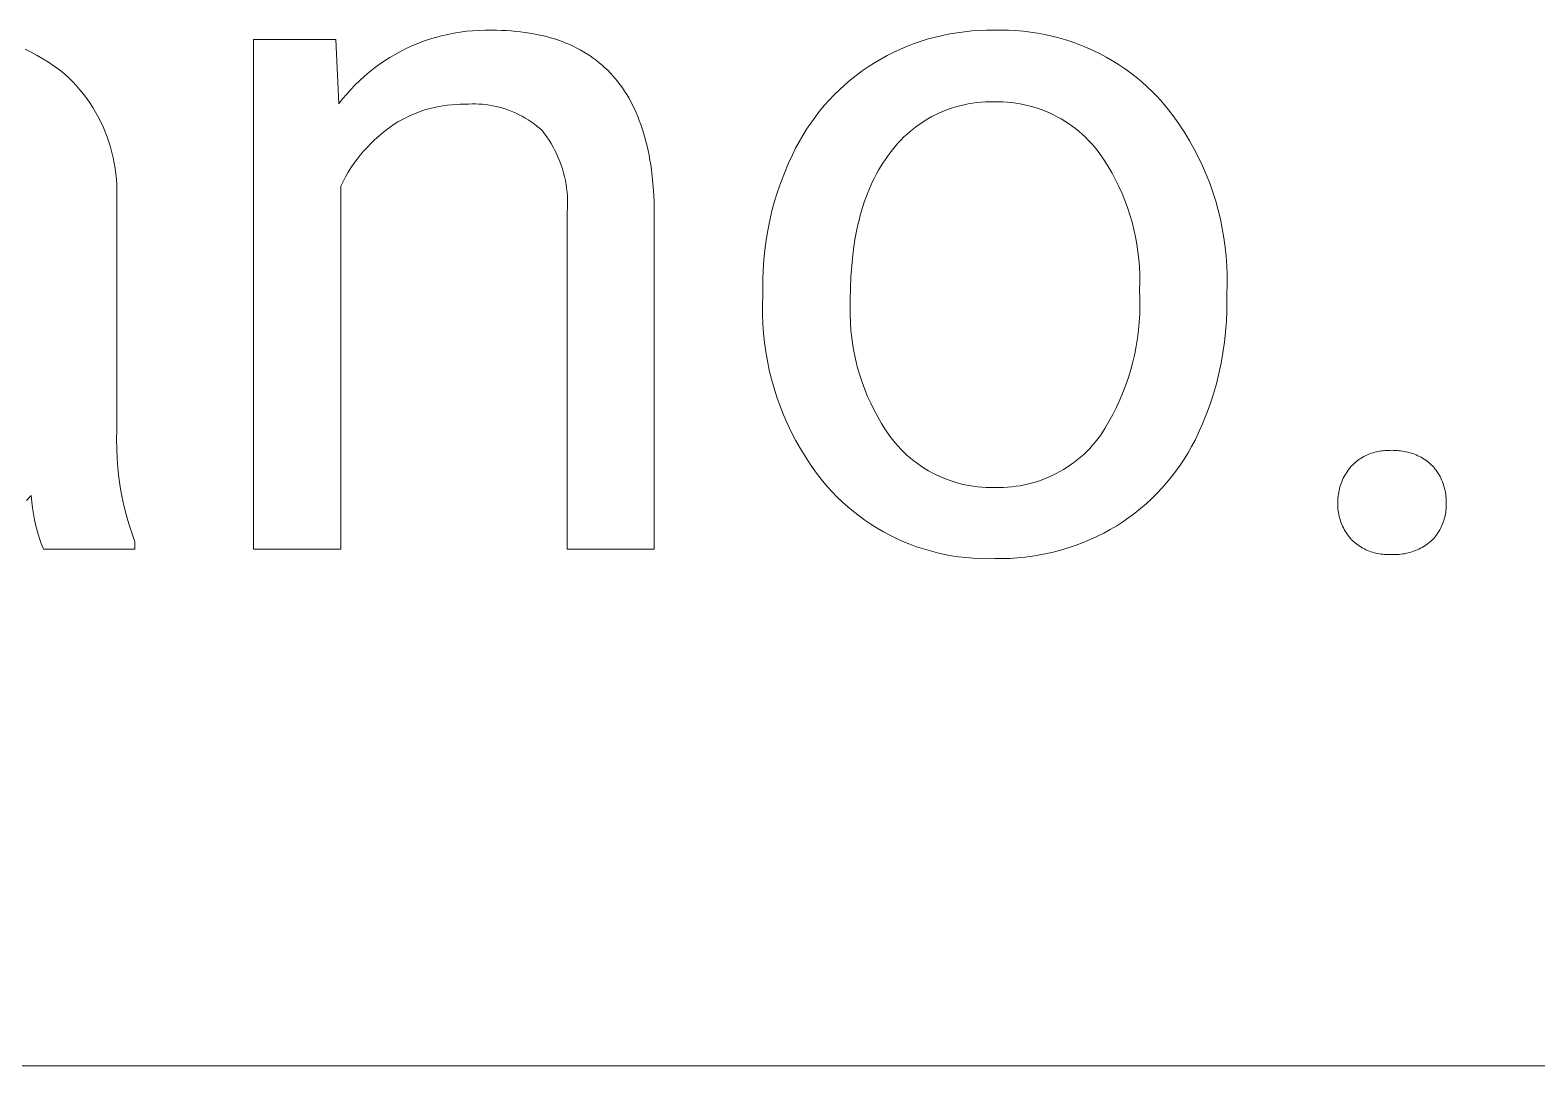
# Model space of a CAD drawing. Header units: millimetres. Extents: x -987 to 2591, y -102 to 2398.
# Drawn here: x 1615.3 to 1689.7, y 98.2 to 149.4 of the extents above; entities that cross this region are included whole.
import ezdxf

# ---------------------------------------------------------------- set-up
doc = ezdxf.new("R2010")
doc.units = ezdxf.units.MM
doc.header["$MEASUREMENT"] = 0
doc.layers.add('Domyślny', color=7, linetype='Continuous', true_color=0x000000)

msp = doc.modelspace()

# ---------------------------------------------------------------- linework, layer by layer
at = {"layer": 'Domyślny', "color": 18, "lineweight": 15, "true_color": 0x000000}
for p, q in [((1626.281, 123.727), (1626.281, 148.901)), ((1626.281, 148.901), (1630.356, 148.901)), ((1630.356, 148.901), (1630.499, 145.732)), ((1634.689, 148.82), (1634.982, 148.921)), ((1634.982, 148.921), (1635.279, 149.012)), ((1635.279, 149.012), (1635.579, 149.092)), ((1635.579, 149.092), (1635.881, 149.163)), ((1635.881, 149.163), (1636.186, 149.223)), ((1636.186, 149.223), (1636.492, 149.273)), ((1636.492, 149.273), (1636.8, 149.312)), ((1636.8, 149.312), (1637.109, 149.341)), ((1637.109, 149.341), (1637.419, 149.36)), ((1637.419, 149.36), (1637.729, 149.368)), ((1637.729, 149.368), (1638.04, 149.365)), ((1638.04, 149.365), (1638.288, 149.363)), ((1638.288, 149.363), (1638.531, 149.356)), ((1638.531, 149.356), (1638.771, 149.345)), ((1638.771, 149.345), (1639.007, 149.33)), ((1639.007, 149.33), (1639.239, 149.31)), ((1639.239, 149.31), (1639.468, 149.286)), ((1639.468, 149.286), (1639.692, 149.258)), ((1639.692, 149.258), (1639.913, 149.225)), ((1639.913, 149.225), (1640.129, 149.187)), ((1640.129, 149.187), (1640.342, 149.145)), ((1640.342, 149.145), (1640.551, 149.099)), ((1640.551, 149.099), (1640.756, 149.049)), ((1640.756, 149.049), (1640.957, 148.994)), ((1640.957, 148.994), (1641.154, 148.934)), ((1641.154, 148.934), (1641.347, 148.871)), ((1641.347, 148.871), (1641.536, 148.802)), ((1659.272, 148.825), (1659.62, 148.933)), ((1659.62, 148.933), (1659.973, 149.029)), ((1659.973, 149.029), (1660.328, 149.113)), ((1660.328, 149.113), (1660.686, 149.185)), ((1660.686, 149.185), (1661.046, 149.245)), ((1661.046, 149.245), (1661.408, 149.293)), ((1661.408, 149.293), (1661.771, 149.329)), ((1661.771, 149.329), (1662.136, 149.353)), ((1662.136, 149.353), (1662.501, 149.365)), ((1662.501, 149.365), (1662.866, 149.364)), ((1662.866, 149.364), (1663.226, 149.371)), ((1663.226, 149.371), (1663.585, 149.366)), ((1663.585, 149.366), (1663.945, 149.349)), ((1663.945, 149.349), (1664.304, 149.32)), ((1664.304, 149.32), (1664.661, 149.278)), ((1664.661, 149.278), (1665.017, 149.224)), ((1665.017, 149.224), (1665.371, 149.158)), ((1665.371, 149.158), (1665.722, 149.081)), ((1665.722, 149.081), (1666.071, 148.991)), ((1666.071, 148.991), (1666.416, 148.89)), ((1666.416, 148.89), (1666.758, 148.777)), ((1615.001, 148.429), (1615.299, 148.282)), ((1615.299, 148.282), (1615.593, 148.125)), ((1615.593, 148.125), (1615.88, 147.958)), ((1633.013, 148.013), (1633.281, 148.171)), ((1633.281, 148.171), (1633.553, 148.32)), ((1633.553, 148.32), (1633.83, 148.459)), ((1633.83, 148.459), (1634.112, 148.589)), ((1634.112, 148.589), (1634.398, 148.71)), ((1634.398, 148.71), (1634.689, 148.82)), ((1641.536, 148.802), (1641.722, 148.73)), ((1641.722, 148.73), (1641.904, 148.653)), ((1641.904, 148.653), (1642.081, 148.571)), ((1642.081, 148.571), (1642.255, 148.486)), ((1642.255, 148.486), (1642.425, 148.396)), ((1642.425, 148.396), (1642.591, 148.301)), ((1642.591, 148.301), (1642.754, 148.202)), ((1642.754, 148.202), (1642.912, 148.099)), ((1657.271, 147.941), (1657.592, 148.116)), ((1657.592, 148.116), (1657.918, 148.28)), ((1657.918, 148.28), (1658.249, 148.433)), ((1658.249, 148.433), (1658.586, 148.575)), ((1658.586, 148.575), (1658.926, 148.706)), ((1658.926, 148.706), (1659.272, 148.825)), ((1666.758, 148.777), (1667.096, 148.652)), ((1667.096, 148.652), (1667.429, 148.516)), ((1667.429, 148.516), (1667.757, 148.369)), ((1667.757, 148.369), (1668.081, 148.211)), ((1668.081, 148.211), (1668.398, 148.042)), ((1615.88, 147.958), (1616.162, 147.782)), ((1616.162, 147.782), (1616.438, 147.596)), ((1616.438, 147.596), (1616.708, 147.402)), ((1616.708, 147.402), (1616.971, 147.198)), ((1632.002, 147.294), (1632.246, 147.486)), ((1632.246, 147.486), (1632.495, 147.671)), ((1632.495, 147.671), (1632.751, 147.846)), ((1632.751, 147.846), (1633.013, 148.013)), ((1642.912, 148.099), (1643.067, 147.991)), ((1643.067, 147.991), (1643.217, 147.879)), ((1643.217, 147.879), (1643.364, 147.762)), ((1643.364, 147.762), (1643.507, 147.641)), ((1643.507, 147.641), (1643.646, 147.516)), ((1643.646, 147.516), (1643.781, 147.386)), ((1643.781, 147.386), (1643.913, 147.252)), ((1656.351, 147.353), (1656.651, 147.56)), ((1656.651, 147.56), (1656.957, 147.756)), ((1656.957, 147.756), (1657.271, 147.941)), ((1668.398, 148.042), (1668.71, 147.862)), ((1668.71, 147.862), (1669.016, 147.672)), ((1669.016, 147.672), (1669.315, 147.472)), ((1669.315, 147.472), (1669.607, 147.261)), ((1616.971, 147.198), (1617.167, 147.014)), ((1617.167, 147.014), (1617.357, 146.823)), ((1617.357, 146.823), (1617.54, 146.625)), ((1617.54, 146.625), (1617.716, 146.421)), ((1631.097, 146.445), (1631.313, 146.668)), ((1631.313, 146.668), (1631.535, 146.884)), ((1631.535, 146.884), (1631.765, 147.093)), ((1631.765, 147.093), (1632.002, 147.294)), ((1643.913, 147.252), (1644.04, 147.114)), ((1644.04, 147.114), (1644.164, 146.971)), ((1644.164, 146.971), (1644.283, 146.823)), ((1644.283, 146.823), (1644.399, 146.672)), ((1644.399, 146.672), (1644.511, 146.515)), ((1655.231, 146.429), (1655.499, 146.674)), ((1655.499, 146.674), (1655.775, 146.91)), ((1655.775, 146.91), (1656.06, 147.137)), ((1656.06, 147.137), (1656.351, 147.353)), ((1669.607, 147.261), (1669.891, 147.041)), ((1669.891, 147.041), (1670.168, 146.811)), ((1670.168, 146.811), (1670.437, 146.572)), ((1617.716, 146.421), (1617.885, 146.212)), ((1617.885, 146.212), (1618.047, 145.996)), ((1618.047, 145.996), (1618.201, 145.775)), ((1630.499, 145.732), (1630.69, 145.976)), ((1630.69, 145.976), (1630.89, 146.214)), ((1630.89, 146.214), (1631.097, 146.445)), ((1644.511, 146.515), (1644.619, 146.355)), ((1644.619, 146.355), (1644.724, 146.19)), ((1644.724, 146.19), (1644.824, 146.021)), ((1644.824, 146.021), (1644.92, 145.847)), ((1654.479, 145.64), (1654.72, 145.911)), ((1654.72, 145.911), (1654.971, 146.174)), ((1654.971, 146.174), (1655.231, 146.429)), ((1670.437, 146.572), (1670.698, 146.324)), ((1670.698, 146.324), (1670.95, 146.067)), ((1670.95, 146.067), (1671.193, 145.802)), ((1618.201, 145.775), (1618.347, 145.549)), ((1618.347, 145.549), (1618.486, 145.319)), ((1618.486, 145.319), (1618.617, 145.083)), ((1633.998, 145.137), (1633.803, 145.042)), ((1634.196, 145.224), (1633.998, 145.137)), ((1634.397, 145.304), (1634.196, 145.224)), ((1634.601, 145.377), (1634.397, 145.304)), ((1634.807, 145.444), (1634.601, 145.377)), ((1635.015, 145.503), (1634.807, 145.444)), ((1635.226, 145.554), (1635.015, 145.503)), ((1635.438, 145.599), (1635.226, 145.554)), ((1635.651, 145.635), (1635.438, 145.599)), ((1635.865, 145.665), (1635.651, 145.635)), ((1636.081, 145.687), (1635.865, 145.665)), ((1636.297, 145.701), (1636.081, 145.687)), ((1636.513, 145.708), (1636.297, 145.701)), ((1636.729, 145.708), (1636.513, 145.708)), ((1636.902, 145.72), (1636.729, 145.708)), ((1637.074, 145.726), (1636.902, 145.72)), ((1637.247, 145.726), (1637.074, 145.726)), ((1637.42, 145.72), (1637.247, 145.726)), ((1637.592, 145.708), (1637.42, 145.72)), ((1637.764, 145.691), (1637.592, 145.708)), ((1637.935, 145.667), (1637.764, 145.691)), ((1638.105, 145.637), (1637.935, 145.667)), ((1638.274, 145.602), (1638.105, 145.637)), ((1638.442, 145.56), (1638.274, 145.602)), ((1638.608, 145.513), (1638.442, 145.56)), ((1638.773, 145.46), (1638.608, 145.513)), ((1638.935, 145.402), (1638.773, 145.46)), ((1639.095, 145.338), (1638.935, 145.402)), ((1639.253, 145.268), (1639.095, 145.338)), ((1639.409, 145.193), (1639.253, 145.268)), ((1639.562, 145.113), (1639.409, 145.193)), ((1644.92, 145.847), (1645.013, 145.669)), ((1645.013, 145.669), (1645.102, 145.486)), ((1645.102, 145.486), (1645.187, 145.299)), ((1645.187, 145.299), (1645.268, 145.108)), ((1654.024, 145.073), (1654.246, 145.36)), ((1654.246, 145.36), (1654.479, 145.64)), ((1659.979, 145.193), (1659.789, 145.096)), ((1660.172, 145.284), (1659.979, 145.193)), ((1660.367, 145.368), (1660.172, 145.284)), ((1660.566, 145.446), (1660.367, 145.368)), ((1660.767, 145.516), (1660.566, 145.446)), ((1660.971, 145.58), (1660.767, 145.516)), ((1661.176, 145.636), (1660.971, 145.58)), ((1661.384, 145.685), (1661.176, 145.636)), ((1661.593, 145.727), (1661.384, 145.685)), ((1661.803, 145.762), (1661.593, 145.727)), ((1662.014, 145.789), (1661.803, 145.762)), ((1662.227, 145.81), (1662.014, 145.789)), ((1662.439, 145.822), (1662.227, 145.81)), ((1662.653, 145.828), (1662.439, 145.822)), ((1662.866, 145.826), (1662.653, 145.828)), ((1663.082, 145.828), (1662.866, 145.826)), ((1663.298, 145.823), (1663.082, 145.828)), ((1663.514, 145.811), (1663.298, 145.823)), ((1663.73, 145.791), (1663.514, 145.811)), ((1663.944, 145.764), (1663.73, 145.791)), ((1664.158, 145.729), (1663.944, 145.764)), ((1664.37, 145.687), (1664.158, 145.729)), ((1664.581, 145.637), (1664.37, 145.687)), ((1664.789, 145.581), (1664.581, 145.637)), ((1664.996, 145.517), (1664.789, 145.581)), ((1665.201, 145.446), (1664.996, 145.517)), ((1665.402, 145.368), (1665.201, 145.446)), ((1665.601, 145.283), (1665.402, 145.368)), ((1665.797, 145.191), (1665.601, 145.283)), ((1665.99, 145.092), (1665.797, 145.191)), ((1671.193, 145.802), (1671.486, 145.44)), ((1671.486, 145.44), (1671.765, 145.069)), ((1618.617, 145.083), (1618.739, 144.843)), ((1618.739, 144.843), (1618.853, 144.599)), ((1618.853, 144.599), (1618.959, 144.351)), ((1632.852, 144.446), (1632.65, 144.286)), ((1633.06, 144.6), (1632.852, 144.446)), ((1633.24, 144.72), (1633.06, 144.6)), ((1633.424, 144.834), (1633.24, 144.72)), ((1633.612, 144.941), (1633.424, 144.834)), ((1633.803, 145.042), (1633.612, 144.941)), ((1639.712, 145.027), (1639.562, 145.113)), ((1639.859, 144.936), (1639.712, 145.027)), ((1640.003, 144.84), (1639.859, 144.936)), ((1640.143, 144.74), (1640.003, 144.84)), ((1640.28, 144.634), (1640.143, 144.74)), ((1640.413, 144.524), (1640.28, 144.634)), ((1640.542, 144.409), (1640.413, 144.524)), ((1640.662, 144.254), (1640.542, 144.409)), ((1645.268, 145.108), (1645.345, 144.912)), ((1645.345, 144.912), (1645.419, 144.712)), ((1645.419, 144.712), (1645.488, 144.508)), ((1645.488, 144.508), (1645.554, 144.299)), ((1653.417, 144.167), (1653.609, 144.476)), ((1653.609, 144.476), (1653.811, 144.778)), ((1653.811, 144.778), (1654.024, 145.073)), ((1658.898, 144.513), (1658.733, 144.378)), ((1659.068, 144.642), (1658.898, 144.513)), ((1659.242, 144.764), (1659.068, 144.642)), ((1659.421, 144.881), (1659.242, 144.764)), ((1659.603, 144.991), (1659.421, 144.881)), ((1659.789, 145.096), (1659.603, 144.991)), ((1666.179, 144.987), (1665.99, 145.092)), ((1666.364, 144.876), (1666.179, 144.987)), ((1666.546, 144.758), (1666.364, 144.876)), ((1666.723, 144.634), (1666.546, 144.758)), ((1666.896, 144.504), (1666.723, 144.634)), ((1667.064, 144.367), (1666.896, 144.504)), ((1671.765, 145.069), (1672.032, 144.689)), ((1672.032, 144.689), (1672.286, 144.3)), ((1618.959, 144.351), (1619.056, 144.1)), ((1619.056, 144.1), (1619.145, 143.846)), ((1619.145, 143.846), (1619.224, 143.588)), ((1632.077, 143.766), (1631.898, 143.58)), ((1632.262, 143.946), (1632.077, 143.766)), ((1632.453, 144.119), (1632.262, 143.946)), ((1632.65, 144.286), (1632.453, 144.119)), ((1640.777, 144.095), (1640.662, 144.254)), ((1640.886, 143.932), (1640.777, 144.095)), ((1640.989, 143.765), (1640.886, 143.932)), ((1641.087, 143.595), (1640.989, 143.765)), ((1645.554, 144.299), (1645.616, 144.086)), ((1645.616, 144.086), (1645.674, 143.868)), ((1645.674, 143.868), (1645.728, 143.646)), ((1645.728, 143.646), (1645.778, 143.419)), ((1653.065, 143.531), (1653.236, 143.852)), ((1653.236, 143.852), (1653.417, 144.167)), ((1658.121, 143.785), (1657.981, 143.624)), ((1658.266, 143.941), (1658.121, 143.785)), ((1658.417, 144.092), (1658.266, 143.941)), ((1658.572, 144.238), (1658.417, 144.092)), ((1658.733, 144.378), (1658.572, 144.238)), ((1667.227, 144.226), (1667.064, 144.367)), ((1667.385, 144.078), (1667.227, 144.226)), ((1667.539, 143.925), (1667.385, 144.078)), ((1667.686, 143.768), (1667.539, 143.925)), ((1667.829, 143.605), (1667.686, 143.768)), ((1672.286, 144.3), (1672.526, 143.902)), ((1672.526, 143.902), (1672.753, 143.496)), ((1619.224, 143.588), (1619.295, 143.329)), ((1619.295, 143.329), (1619.357, 143.066)), ((1619.357, 143.066), (1619.409, 142.802)), ((1631.4, 142.988), (1631.247, 142.78)), ((1631.559, 143.191), (1631.4, 142.988)), ((1631.725, 143.389), (1631.559, 143.191)), ((1631.898, 143.58), (1631.725, 143.389)), ((1641.179, 143.422), (1641.087, 143.595)), ((1641.265, 143.246), (1641.179, 143.422)), ((1641.344, 143.067), (1641.265, 143.246)), ((1641.418, 142.885), (1641.344, 143.067)), ((1645.778, 143.419), (1645.825, 143.189)), ((1645.825, 143.189), (1645.867, 142.953)), ((1645.867, 142.953), (1645.906, 142.714)), ((1652.7, 142.758), (1652.906, 143.205)), ((1652.906, 143.205), (1653.065, 143.531)), ((1657.483, 142.964), (1657.371, 142.796)), ((1657.599, 143.128), (1657.483, 142.964)), ((1657.719, 143.288), (1657.599, 143.128)), ((1657.847, 143.458), (1657.719, 143.288)), ((1657.981, 143.624), (1657.847, 143.458)), ((1667.965, 143.437), (1667.829, 143.605)), ((1668.096, 143.264), (1667.965, 143.437)), ((1668.307, 142.954), (1668.096, 143.264)), ((1668.506, 142.636), (1668.307, 142.954)), ((1672.753, 143.496), (1672.966, 143.083)), ((1672.966, 143.083), (1673.165, 142.663)), ((1619.409, 142.802), (1619.453, 142.536)), ((1619.453, 142.536), (1619.487, 142.269)), ((1619.487, 142.269), (1619.512, 142.001)), ((1630.963, 142.349), (1630.833, 142.126)), ((1631.102, 142.567), (1630.963, 142.349)), ((1631.247, 142.78), (1631.102, 142.567)), ((1641.485, 142.701), (1641.418, 142.885)), ((1641.546, 142.514), (1641.485, 142.701)), ((1641.601, 142.326), (1641.546, 142.514)), ((1641.648, 142.136), (1641.601, 142.326)), ((1645.906, 142.714), (1645.941, 142.469)), ((1645.941, 142.469), (1645.999, 141.968)), ((1652.333, 141.847), (1652.509, 142.306)), ((1652.509, 142.306), (1652.7, 142.758)), ((1657.056, 142.265), (1656.959, 142.08)), ((1657.157, 142.447), (1657.056, 142.265)), ((1657.262, 142.624), (1657.157, 142.447)), ((1657.371, 142.796), (1657.262, 142.624)), ((1668.695, 142.312), (1668.506, 142.636)), ((1668.872, 141.982), (1668.695, 142.312)), ((1673.165, 142.663), (1673.349, 142.237)), ((1673.349, 142.237), (1673.519, 141.804)), ((1619.512, 142.001), (1619.528, 141.732)), ((1619.528, 141.732), (1619.535, 141.463)), ((1619.535, 141.463), (1619.532, 141.194)), ((1630.709, 141.9), (1630.594, 141.669)), ((1630.594, 141.669), (1630.594, 123.727)), ((1630.833, 142.126), (1630.709, 141.9)), ((1641.69, 141.944), (1641.648, 142.136)), ((1641.725, 141.751), (1641.69, 141.944)), ((1641.753, 141.557), (1641.725, 141.751)), ((1641.774, 141.362), (1641.753, 141.557)), ((1645.999, 141.968), (1646.042, 141.449)), ((1646.042, 141.449), (1646.07, 140.913)), ((1652.172, 141.382), (1652.333, 141.847)), ((1656.69, 141.497), (1656.608, 141.294)), ((1656.776, 141.695), (1656.69, 141.497)), ((1656.866, 141.89), (1656.776, 141.695)), ((1656.959, 142.08), (1656.866, 141.89)), ((1669.038, 141.645), (1668.872, 141.982)), ((1669.191, 141.303), (1669.038, 141.645)), ((1673.519, 141.804), (1673.674, 141.366)), ((1619.532, 141.194), (1619.532, 129.614)), ((1641.789, 141.166), (1641.774, 141.362)), ((1641.797, 140.97), (1641.789, 141.166)), ((1641.793, 140.578), (1641.798, 140.774)), ((1641.798, 140.774), (1641.797, 140.97)), ((1646.07, 140.913), (1646.082, 140.358)), ((1651.898, 140.439), (1652.027, 140.913)), ((1652.027, 140.913), (1652.172, 141.382)), ((1656.456, 140.875), (1656.385, 140.659)), ((1656.53, 141.087), (1656.456, 140.875)), ((1656.608, 141.294), (1656.53, 141.087)), ((1669.333, 140.956), (1669.191, 141.303)), ((1669.463, 140.604), (1669.333, 140.956)), ((1673.674, 141.366), (1673.814, 140.923)), ((1673.814, 140.923), (1673.939, 140.475)), ((1641.781, 140.382), (1641.793, 140.578)), ((1641.781, 123.727), (1641.781, 140.382)), ((1646.082, 140.358), (1646.082, 123.727)), ((1651.686, 139.479), (1651.784, 139.96)), ((1651.784, 139.96), (1651.898, 140.439)), ((1656.196, 139.985), (1656.14, 139.752)), ((1656.255, 140.214), (1656.196, 139.985)), ((1656.318, 140.439), (1656.255, 140.214)), ((1656.385, 140.659), (1656.318, 140.439)), ((1669.58, 140.247), (1669.463, 140.604)), ((1669.685, 139.887), (1669.58, 140.247)), ((1673.939, 140.475), (1674.048, 140.024)), ((1674.048, 140.024), (1674.142, 139.568)), ((1651.605, 138.994), (1651.686, 139.479)), ((1656.041, 139.273), (1655.997, 139.027)), ((1656.089, 139.515), (1656.041, 139.273)), ((1656.14, 139.752), (1656.089, 139.515)), ((1669.777, 139.524), (1669.685, 139.887)), ((1669.856, 139.157), (1669.777, 139.524)), ((1674.142, 139.568), (1674.221, 139.11)), ((1651.49, 138.018), (1651.539, 138.507)), ((1651.539, 138.507), (1651.605, 138.994)), ((1655.957, 138.776), (1655.888, 138.262)), ((1655.997, 139.027), (1655.957, 138.776)), ((1669.923, 138.788), (1669.856, 139.157)), ((1669.976, 138.417), (1669.923, 138.788)), ((1674.221, 139.11), (1674.284, 138.65)), ((1674.284, 138.65), (1674.331, 138.188)), ((1651.457, 137.528), (1651.49, 138.018)), ((1655.834, 137.731), (1655.796, 137.182)), ((1655.888, 138.262), (1655.834, 137.731)), ((1670.017, 138.044), (1669.976, 138.417)), ((1670.045, 137.67), (1670.017, 138.044)), ((1674.331, 138.188), (1674.363, 137.724)), ((1674.363, 137.724), (1674.378, 137.26)), ((1651.44, 136.545), (1651.441, 137.036)), ((1651.441, 137.036), (1651.457, 137.528)), ((1655.796, 137.182), (1655.773, 136.616)), ((1670.06, 137.295), (1670.045, 137.67)), ((1670.061, 136.92), (1670.06, 137.295)), ((1674.378, 137.26), (1674.378, 136.795)), ((1651.426, 135.785), (1651.44, 136.247)), ((1651.44, 136.247), (1651.44, 136.545)), ((1655.773, 136.616), (1655.765, 136.033)), ((1670.05, 136.545), (1670.061, 136.92)), ((1670.068, 136.146), (1670.05, 136.545)), ((1674.378, 136.795), (1674.362, 136.33)), ((1674.362, 136.33), (1674.362, 136.033)), ((1651.428, 135.322), (1651.426, 135.785)), ((1655.765, 136.033), (1655.753, 135.658)), ((1655.753, 135.658), (1655.755, 135.283)), ((1670.063, 135.348), (1670.072, 135.747)), ((1670.072, 135.747), (1670.068, 136.146)), ((1674.361, 135.51), (1674.342, 134.988)), ((1674.362, 136.033), (1674.361, 135.51)), ((1651.445, 134.859), (1651.428, 135.322)), ((1651.478, 134.398), (1651.445, 134.859)), ((1655.755, 135.283), (1655.769, 134.908)), ((1655.769, 134.908), (1655.797, 134.534)), ((1670.004, 134.553), (1670.04, 134.95)), ((1670.04, 134.95), (1670.063, 135.348)), ((1674.342, 134.988), (1674.304, 134.467)), ((1651.527, 133.938), (1651.478, 134.398)), ((1655.797, 134.534), (1655.838, 134.161)), ((1655.838, 134.161), (1655.891, 133.789)), ((1669.89, 133.763), (1669.954, 134.157)), ((1669.954, 134.157), (1670.004, 134.553)), ((1674.304, 134.467), (1674.249, 133.947)), ((1651.591, 133.479), (1651.527, 133.938)), ((1651.671, 133.024), (1651.591, 133.479)), ((1655.891, 133.789), (1655.958, 133.42)), ((1655.958, 133.42), (1656.037, 133.054)), ((1669.723, 132.982), (1669.813, 133.371)), ((1669.813, 133.371), (1669.89, 133.763)), ((1674.175, 133.43), (1674.084, 132.915)), ((1674.249, 133.947), (1674.175, 133.43)), ((1651.766, 132.571), (1651.671, 133.024)), ((1651.876, 132.121), (1651.766, 132.571)), ((1656.037, 133.054), (1656.129, 132.69)), ((1656.129, 132.69), (1656.234, 132.33)), ((1669.503, 132.215), (1669.62, 132.597)), ((1669.62, 132.597), (1669.723, 132.982)), ((1674.084, 132.915), (1673.975, 132.404)), ((1652.001, 131.676), (1651.876, 132.121)), ((1656.234, 132.33), (1656.351, 131.974)), ((1656.351, 131.974), (1656.481, 131.622)), ((1669.232, 131.465), (1669.374, 131.838)), ((1669.374, 131.838), (1669.503, 132.215)), ((1673.848, 131.897), (1673.704, 131.395)), ((1673.975, 132.404), (1673.848, 131.897)), ((1652.142, 131.235), (1652.001, 131.676)), ((1652.297, 130.799), (1652.142, 131.235)), ((1656.481, 131.622), (1656.623, 131.274)), ((1656.623, 131.274), (1656.776, 130.932)), ((1668.91, 130.735), (1669.077, 131.097)), ((1669.077, 131.097), (1669.232, 131.465)), ((1673.704, 131.395), (1673.543, 130.898)), ((1652.468, 130.369), (1652.297, 130.799)), ((1652.652, 129.945), (1652.468, 130.369)), ((1656.776, 130.932), (1656.942, 130.596)), ((1656.942, 130.596), (1657.119, 130.265)), ((1657.119, 130.265), (1657.308, 129.941)), ((1668.538, 130.028), (1668.73, 130.378)), ((1668.73, 130.378), (1668.91, 130.735)), ((1673.364, 130.407), (1673.169, 129.922)), ((1673.543, 130.898), (1673.364, 130.407)), ((1619.532, 129.614), (1619.523, 129.145)), ((1652.851, 129.527), (1652.652, 129.945)), ((1653.064, 129.116), (1652.851, 129.527)), ((1657.308, 129.941), (1657.508, 129.623)), ((1657.508, 129.623), (1657.719, 129.313)), ((1668.12, 129.349), (1668.335, 129.685)), ((1668.335, 129.685), (1668.538, 130.028)), ((1673.169, 129.922), (1672.957, 129.444)), ((1619.523, 129.145), (1619.529, 128.676)), ((1653.291, 128.713), (1653.064, 129.116)), ((1657.719, 129.313), (1657.849, 129.142)), ((1657.849, 129.142), (1657.984, 128.976)), ((1657.984, 128.976), (1658.126, 128.814)), ((1658.126, 128.814), (1658.272, 128.657)), ((1667.59, 128.705), (1667.731, 128.86)), ((1667.731, 128.86), (1667.866, 129.018)), ((1667.866, 129.018), (1667.996, 129.182)), ((1667.996, 129.182), (1668.12, 129.349)), ((1672.628, 128.797), (1672.448, 128.482)), ((1672.798, 129.118), (1672.628, 128.797)), ((1672.957, 129.444), (1672.798, 129.118)), ((1619.529, 128.676), (1619.55, 128.208)), ((1619.55, 128.208), (1619.587, 127.741)), ((1653.531, 128.317), (1653.291, 128.713)), ((1653.784, 127.93), (1653.531, 128.317)), ((1658.272, 128.657), (1658.425, 128.505)), ((1658.425, 128.505), (1658.582, 128.359)), ((1658.582, 128.359), (1658.744, 128.218)), ((1658.744, 128.218), (1658.911, 128.083)), ((1658.911, 128.083), (1659.083, 127.954)), ((1666.814, 128.011), (1666.978, 128.139)), ((1666.978, 128.139), (1667.138, 128.273)), ((1667.138, 128.273), (1667.294, 128.412)), ((1667.294, 128.412), (1667.444, 128.556)), ((1667.444, 128.556), (1667.59, 128.705)), ((1672.257, 128.173), (1672.056, 127.871)), ((1672.448, 128.482), (1672.257, 128.173)), ((1680.711, 128.012), (1680.776, 128.065)), ((1680.776, 128.065), (1680.842, 128.116)), ((1680.842, 128.116), (1680.911, 128.165)), ((1680.911, 128.165), (1680.981, 128.211)), ((1680.981, 128.211), (1681.053, 128.255)), ((1681.053, 128.255), (1681.126, 128.297)), ((1681.126, 128.297), (1681.2, 128.335)), ((1681.2, 128.335), (1681.276, 128.372)), ((1681.276, 128.372), (1681.353, 128.406)), ((1681.353, 128.406), (1681.431, 128.437)), ((1681.431, 128.437), (1681.51, 128.465)), ((1681.51, 128.465), (1681.59, 128.491)), ((1681.59, 128.491), (1681.671, 128.514)), ((1681.671, 128.514), (1681.753, 128.534)), ((1681.753, 128.534), (1681.835, 128.552)), ((1681.835, 128.552), (1681.918, 128.567)), ((1681.918, 128.567), (1682.001, 128.579)), ((1682.001, 128.579), (1682.085, 128.588)), ((1682.085, 128.588), (1682.168, 128.594)), ((1682.168, 128.594), (1682.252, 128.597)), ((1682.252, 128.597), (1682.336, 128.598)), ((1682.336, 128.598), (1682.42, 128.595)), ((1682.42, 128.595), (1682.504, 128.59)), ((1682.504, 128.59), (1682.593, 128.595)), ((1682.593, 128.595), (1682.682, 128.596)), ((1682.682, 128.596), (1682.771, 128.595)), ((1682.771, 128.595), (1682.86, 128.59)), ((1682.86, 128.59), (1682.949, 128.583)), ((1682.949, 128.583), (1683.037, 128.572)), ((1683.037, 128.572), (1683.125, 128.559)), ((1683.125, 128.559), (1683.213, 128.542)), ((1683.213, 128.542), (1683.3, 128.523)), ((1683.3, 128.523), (1683.386, 128.5)), ((1683.386, 128.5), (1683.471, 128.475)), ((1683.471, 128.475), (1683.556, 128.447)), ((1683.556, 128.447), (1683.639, 128.416)), ((1683.639, 128.416), (1683.721, 128.382)), ((1683.721, 128.382), (1683.803, 128.346)), ((1683.803, 128.346), (1683.883, 128.307)), ((1683.883, 128.307), (1683.961, 128.265)), ((1683.961, 128.265), (1684.038, 128.22)), ((1684.038, 128.22), (1684.114, 128.173)), ((1684.114, 128.173), (1684.188, 128.124)), ((1684.188, 128.124), (1684.26, 128.071)), ((1684.26, 128.071), (1684.33, 128.017)), ((1684.33, 128.017), (1684.399, 127.96)), ((1619.587, 127.741), (1619.639, 127.275)), ((1619.639, 127.275), (1619.706, 126.811)), ((1654.051, 127.552), (1653.784, 127.93)), ((1654.33, 127.183), (1654.051, 127.552)), ((1659.083, 127.954), (1659.259, 127.831)), ((1659.259, 127.831), (1659.439, 127.714)), ((1659.439, 127.714), (1659.623, 127.604)), ((1659.623, 127.604), (1659.811, 127.5)), ((1659.811, 127.5), (1660.002, 127.402)), ((1660.002, 127.402), (1660.197, 127.311)), ((1660.197, 127.311), (1660.394, 127.227)), ((1665.362, 127.199), (1665.555, 127.279)), ((1665.555, 127.279), (1665.745, 127.365)), ((1665.745, 127.365), (1665.932, 127.457)), ((1665.932, 127.457), (1666.116, 127.556)), ((1666.116, 127.556), (1666.296, 127.661)), ((1666.296, 127.661), (1666.472, 127.772)), ((1666.472, 127.772), (1666.645, 127.889)), ((1666.645, 127.889), (1666.814, 128.011)), ((1671.623, 127.288), (1671.393, 127.008)), ((1671.845, 127.576), (1671.623, 127.288)), ((1672.056, 127.871), (1671.845, 127.576)), ((1680.119, 127.229), (1680.16, 127.311)), ((1680.16, 127.311), (1680.205, 127.392)), ((1680.205, 127.392), (1680.252, 127.471)), ((1680.252, 127.471), (1680.302, 127.548)), ((1680.302, 127.548), (1680.354, 127.624)), ((1680.354, 127.624), (1680.409, 127.698)), ((1680.409, 127.698), (1680.467, 127.77)), ((1680.467, 127.77), (1680.527, 127.84)), ((1680.527, 127.84), (1680.586, 127.899)), ((1680.586, 127.899), (1680.647, 127.957)), ((1680.647, 127.957), (1680.711, 128.012)), ((1684.399, 127.96), (1684.465, 127.901)), ((1684.465, 127.901), (1684.53, 127.84)), ((1684.53, 127.84), (1684.59, 127.77)), ((1684.59, 127.77), (1684.647, 127.698)), ((1684.647, 127.698), (1684.702, 127.624)), ((1684.702, 127.624), (1684.755, 127.549)), ((1684.755, 127.549), (1684.804, 127.471)), ((1684.804, 127.471), (1684.851, 127.392)), ((1684.851, 127.392), (1684.896, 127.312)), ((1684.896, 127.312), (1684.937, 127.229)), ((1619.706, 126.811), (1619.789, 126.35)), ((1654.621, 126.823), (1654.33, 127.183)), ((1654.863, 126.558), (1654.621, 126.823)), ((1655.114, 126.302), (1654.863, 126.558)), ((1660.394, 127.227), (1660.595, 127.15)), ((1660.595, 127.15), (1660.798, 127.079)), ((1660.798, 127.079), (1661.003, 127.016)), ((1661.003, 127.016), (1661.211, 126.96)), ((1661.211, 126.96), (1661.42, 126.911)), ((1661.42, 126.911), (1661.63, 126.87)), ((1661.63, 126.87), (1661.842, 126.836)), ((1661.842, 126.836), (1662.056, 126.809)), ((1662.056, 126.809), (1662.269, 126.789)), ((1662.269, 126.789), (1662.484, 126.777)), ((1662.484, 126.777), (1662.699, 126.773)), ((1662.699, 126.773), (1662.913, 126.776)), ((1662.913, 126.776), (1663.122, 126.773)), ((1663.122, 126.773), (1663.33, 126.777)), ((1663.33, 126.777), (1663.539, 126.788)), ((1663.539, 126.788), (1663.746, 126.806)), ((1663.746, 126.806), (1663.953, 126.831)), ((1663.953, 126.831), (1664.159, 126.863)), ((1664.159, 126.863), (1664.364, 126.902)), ((1664.364, 126.902), (1664.568, 126.948)), ((1664.568, 126.948), (1664.769, 127.001)), ((1664.769, 127.001), (1664.969, 127.06)), ((1664.969, 127.06), (1665.167, 127.126)), ((1665.167, 127.126), (1665.362, 127.199)), ((1671.152, 126.736), (1670.903, 126.472)), ((1671.393, 127.008), (1671.152, 126.736)), ((1679.875, 126.44), (1679.89, 126.531)), ((1679.89, 126.531), (1679.908, 126.621)), ((1679.908, 126.621), (1679.929, 126.711)), ((1679.929, 126.711), (1679.954, 126.8)), ((1679.954, 126.8), (1679.981, 126.888)), ((1679.981, 126.888), (1680.011, 126.975)), ((1680.011, 126.975), (1680.044, 127.061)), ((1680.044, 127.061), (1680.08, 127.145)), ((1680.08, 127.145), (1680.119, 127.229)), ((1684.937, 127.229), (1684.975, 127.146)), ((1684.975, 127.146), (1685.011, 127.061)), ((1685.011, 127.061), (1685.044, 126.975)), ((1685.044, 126.975), (1685.073, 126.888)), ((1685.073, 126.888), (1685.1, 126.8)), ((1685.1, 126.8), (1685.123, 126.711)), ((1685.123, 126.711), (1685.143, 126.621)), ((1685.143, 126.621), (1685.161, 126.531)), ((1685.161, 126.531), (1685.175, 126.44)), ((1615.303, 126.373), (1615.071, 126.13)), ((1615.33, 126.072), (1615.303, 126.373)), ((1615.368, 125.771), (1615.33, 126.072)), ((1619.789, 126.35), (1619.886, 125.892)), ((1619.886, 125.892), (1619.999, 125.437)), ((1655.373, 126.054), (1655.114, 126.302)), ((1655.641, 125.815), (1655.373, 126.054)), ((1655.916, 125.586), (1655.641, 125.815)), ((1670.379, 125.971), (1670.104, 125.733)), ((1670.645, 126.217), (1670.379, 125.971)), ((1670.903, 126.472), (1670.645, 126.217)), ((1679.847, 126.073), (1679.849, 126.165)), ((1679.848, 125.981), (1679.847, 126.073)), ((1679.847, 125.892), (1679.848, 125.981)), ((1679.85, 125.803), (1679.847, 125.892)), ((1679.849, 126.165), (1679.855, 126.257)), ((1679.856, 125.714), (1679.85, 125.803)), ((1679.855, 126.257), (1679.864, 126.349)), ((1679.864, 126.349), (1679.875, 126.44)), ((1685.175, 126.44), (1685.185, 126.349)), ((1685.185, 126.349), (1685.193, 126.257)), ((1685.197, 125.811), (1685.192, 125.726)), ((1685.193, 126.257), (1685.198, 126.165)), ((1685.199, 126.073), (1685.197, 125.981)), ((1685.197, 125.981), (1685.198, 125.896)), ((1685.198, 125.896), (1685.197, 125.811)), ((1685.198, 126.165), (1685.199, 126.073)), ((1615.416, 125.472), (1615.368, 125.771)), ((1615.473, 125.175), (1615.416, 125.472)), ((1615.541, 124.88), (1615.473, 125.175)), ((1619.999, 125.437), (1620.127, 124.986)), ((1656.2, 125.366), (1655.916, 125.586)), ((1656.49, 125.155), (1656.2, 125.366)), ((1656.788, 124.955), (1656.49, 125.155)), ((1669.234, 125.079), (1668.93, 124.881)), ((1669.531, 125.288), (1669.234, 125.079)), ((1669.821, 125.506), (1669.531, 125.288)), ((1670.104, 125.733), (1669.821, 125.506)), ((1679.866, 125.626), (1679.856, 125.714)), ((1679.878, 125.537), (1679.866, 125.626)), ((1679.893, 125.45), (1679.878, 125.537)), ((1679.911, 125.363), (1679.893, 125.45)), ((1679.933, 125.276), (1679.911, 125.363)), ((1679.957, 125.19), (1679.933, 125.276)), ((1679.984, 125.106), (1679.957, 125.19)), ((1680.014, 125.022), (1679.984, 125.106)), ((1685.055, 125.061), (1685.025, 124.982)), ((1685.082, 125.142), (1685.055, 125.061)), ((1685.106, 125.224), (1685.082, 125.142)), ((1685.127, 125.306), (1685.106, 125.224)), ((1685.146, 125.389), (1685.127, 125.306)), ((1685.162, 125.473), (1685.146, 125.389)), ((1685.175, 125.557), (1685.162, 125.473)), ((1685.185, 125.641), (1685.175, 125.557)), ((1685.192, 125.726), (1685.185, 125.641)), ((1615.619, 124.588), (1615.541, 124.88)), ((1615.706, 124.298), (1615.619, 124.588)), ((1615.803, 124.011), (1615.706, 124.298)), ((1620.127, 124.986), (1620.269, 124.539)), ((1620.269, 124.539), (1620.426, 124.097)), ((1657.092, 124.765), (1656.788, 124.955)), ((1657.402, 124.585), (1657.092, 124.765)), ((1657.718, 124.416), (1657.402, 124.585)), ((1658.04, 124.258), (1657.718, 124.416)), ((1667.949, 124.353), (1667.611, 124.199)), ((1668.282, 124.519), (1667.949, 124.353)), ((1668.609, 124.695), (1668.282, 124.519)), ((1668.93, 124.881), (1668.609, 124.695)), ((1680.047, 124.939), (1680.014, 125.022)), ((1680.083, 124.858), (1680.047, 124.939)), ((1680.122, 124.778), (1680.083, 124.858)), ((1680.164, 124.699), (1680.122, 124.778)), ((1680.208, 124.621), (1680.164, 124.699)), ((1680.255, 124.546), (1680.208, 124.621)), ((1680.304, 124.472), (1680.255, 124.546)), ((1680.356, 124.399), (1680.304, 124.472)), ((1680.411, 124.329), (1680.356, 124.399)), ((1680.467, 124.26), (1680.411, 124.329)), ((1684.641, 124.323), (1684.586, 124.257)), ((1684.693, 124.39), (1684.641, 124.323)), ((1684.744, 124.458), (1684.693, 124.39)), ((1684.791, 124.529), (1684.744, 124.458)), ((1684.837, 124.601), (1684.791, 124.529)), ((1684.879, 124.674), (1684.837, 124.601)), ((1684.92, 124.749), (1684.879, 124.674)), ((1684.957, 124.826), (1684.92, 124.749)), ((1684.992, 124.903), (1684.957, 124.826)), ((1685.025, 124.982), (1684.992, 124.903)), ((1615.91, 123.728), (1615.803, 124.011)), ((1620.426, 123.728), (1615.91, 123.728)), ((1620.426, 124.097), (1620.426, 123.728)), ((1630.594, 123.727), (1626.281, 123.727)), ((1646.082, 123.727), (1641.781, 123.727)), ((1658.367, 124.111), (1658.04, 124.258)), ((1658.699, 123.975), (1658.367, 124.111)), ((1659.036, 123.85), (1658.699, 123.975)), ((1659.376, 123.737), (1659.036, 123.85)), ((1659.72, 123.636), (1659.376, 123.737)), ((1660.067, 123.546), (1659.72, 123.636)), ((1665.856, 123.6), (1665.495, 123.515)), ((1666.215, 123.696), (1665.856, 123.6)), ((1666.57, 123.805), (1666.215, 123.696)), ((1666.921, 123.925), (1666.57, 123.805)), ((1667.269, 124.056), (1666.921, 123.925)), ((1667.611, 124.199), (1667.269, 124.056)), ((1680.527, 124.194), (1680.467, 124.26)), ((1680.59, 124.134), (1680.527, 124.194)), ((1680.654, 124.076), (1680.59, 124.134)), ((1680.721, 124.021), (1680.654, 124.076)), ((1680.79, 123.967), (1680.721, 124.021)), ((1680.86, 123.917), (1680.79, 123.967)), ((1680.933, 123.868), (1680.86, 123.917)), ((1681.006, 123.822), (1680.933, 123.868)), ((1681.082, 123.779), (1681.006, 123.822)), ((1681.158, 123.738), (1681.082, 123.779)), ((1681.236, 123.7), (1681.158, 123.738)), ((1681.316, 123.664), (1681.236, 123.7)), ((1681.396, 123.632), (1681.316, 123.664)), ((1681.478, 123.602), (1681.396, 123.632)), ((1681.56, 123.575), (1681.478, 123.602)), ((1681.644, 123.55), (1681.56, 123.575)), ((1681.728, 123.529), (1681.644, 123.55)), ((1683.417, 123.565), (1683.327, 123.541)), ((1683.505, 123.592), (1683.417, 123.565)), ((1683.592, 123.621), (1683.505, 123.592)), ((1683.678, 123.654), (1683.592, 123.621)), ((1683.763, 123.689), (1683.678, 123.654)), ((1683.847, 123.728), (1683.763, 123.689)), ((1683.93, 123.769), (1683.847, 123.728)), ((1684.011, 123.813), (1683.93, 123.769)), ((1684.09, 123.86), (1684.011, 123.813)), ((1684.168, 123.909), (1684.09, 123.86)), ((1684.244, 123.961), (1684.168, 123.909)), ((1684.318, 124.016), (1684.244, 123.961)), ((1684.391, 124.073), (1684.318, 124.016)), ((1684.461, 124.132), (1684.391, 124.073)), ((1684.53, 124.194), (1684.461, 124.132)), ((1684.586, 124.257), (1684.53, 124.194)), ((1660.417, 123.468), (1660.067, 123.546)), ((1660.77, 123.402), (1660.417, 123.468)), ((1661.124, 123.349), (1660.77, 123.402)), ((1661.481, 123.307), (1661.124, 123.349)), ((1661.838, 123.277), (1661.481, 123.307)), ((1662.196, 123.26), (1661.838, 123.277)), ((1662.555, 123.254), (1662.196, 123.26)), ((1662.913, 123.261), (1662.555, 123.254)), ((1663.285, 123.261), (1662.913, 123.261)), ((1663.656, 123.273), (1663.285, 123.261)), ((1664.026, 123.297), (1663.656, 123.273)), ((1664.396, 123.333), (1664.026, 123.297)), ((1664.764, 123.382), (1664.396, 123.333)), ((1665.131, 123.442), (1664.764, 123.382)), ((1665.495, 123.515), (1665.131, 123.442)), ((1681.813, 123.51), (1681.728, 123.529)), ((1681.898, 123.495), (1681.813, 123.51)), ((1681.984, 123.482), (1681.898, 123.495)), ((1682.07, 123.472), (1681.984, 123.482)), ((1682.157, 123.465), (1682.07, 123.472)), ((1682.244, 123.461), (1682.157, 123.465)), ((1682.331, 123.46), (1682.244, 123.461)), ((1682.418, 123.462), (1682.331, 123.46)), ((1682.504, 123.467), (1682.418, 123.462)), ((1682.596, 123.463), (1682.504, 123.467)), ((1682.689, 123.462), (1682.596, 123.463)), ((1682.781, 123.464), (1682.689, 123.462)), ((1682.873, 123.469), (1682.781, 123.464)), ((1682.965, 123.477), (1682.873, 123.469)), ((1683.056, 123.489), (1682.965, 123.477)), ((1683.147, 123.503), (1683.056, 123.489)), ((1683.238, 123.521), (1683.147, 123.503)), ((1683.327, 123.541), (1683.238, 123.521)), ((1238.645, 98.197), (2590.685, 98.197))]:
    msp.add_line(p, q, dxfattribs=at)

doc.saveas('drawing.dxf')
